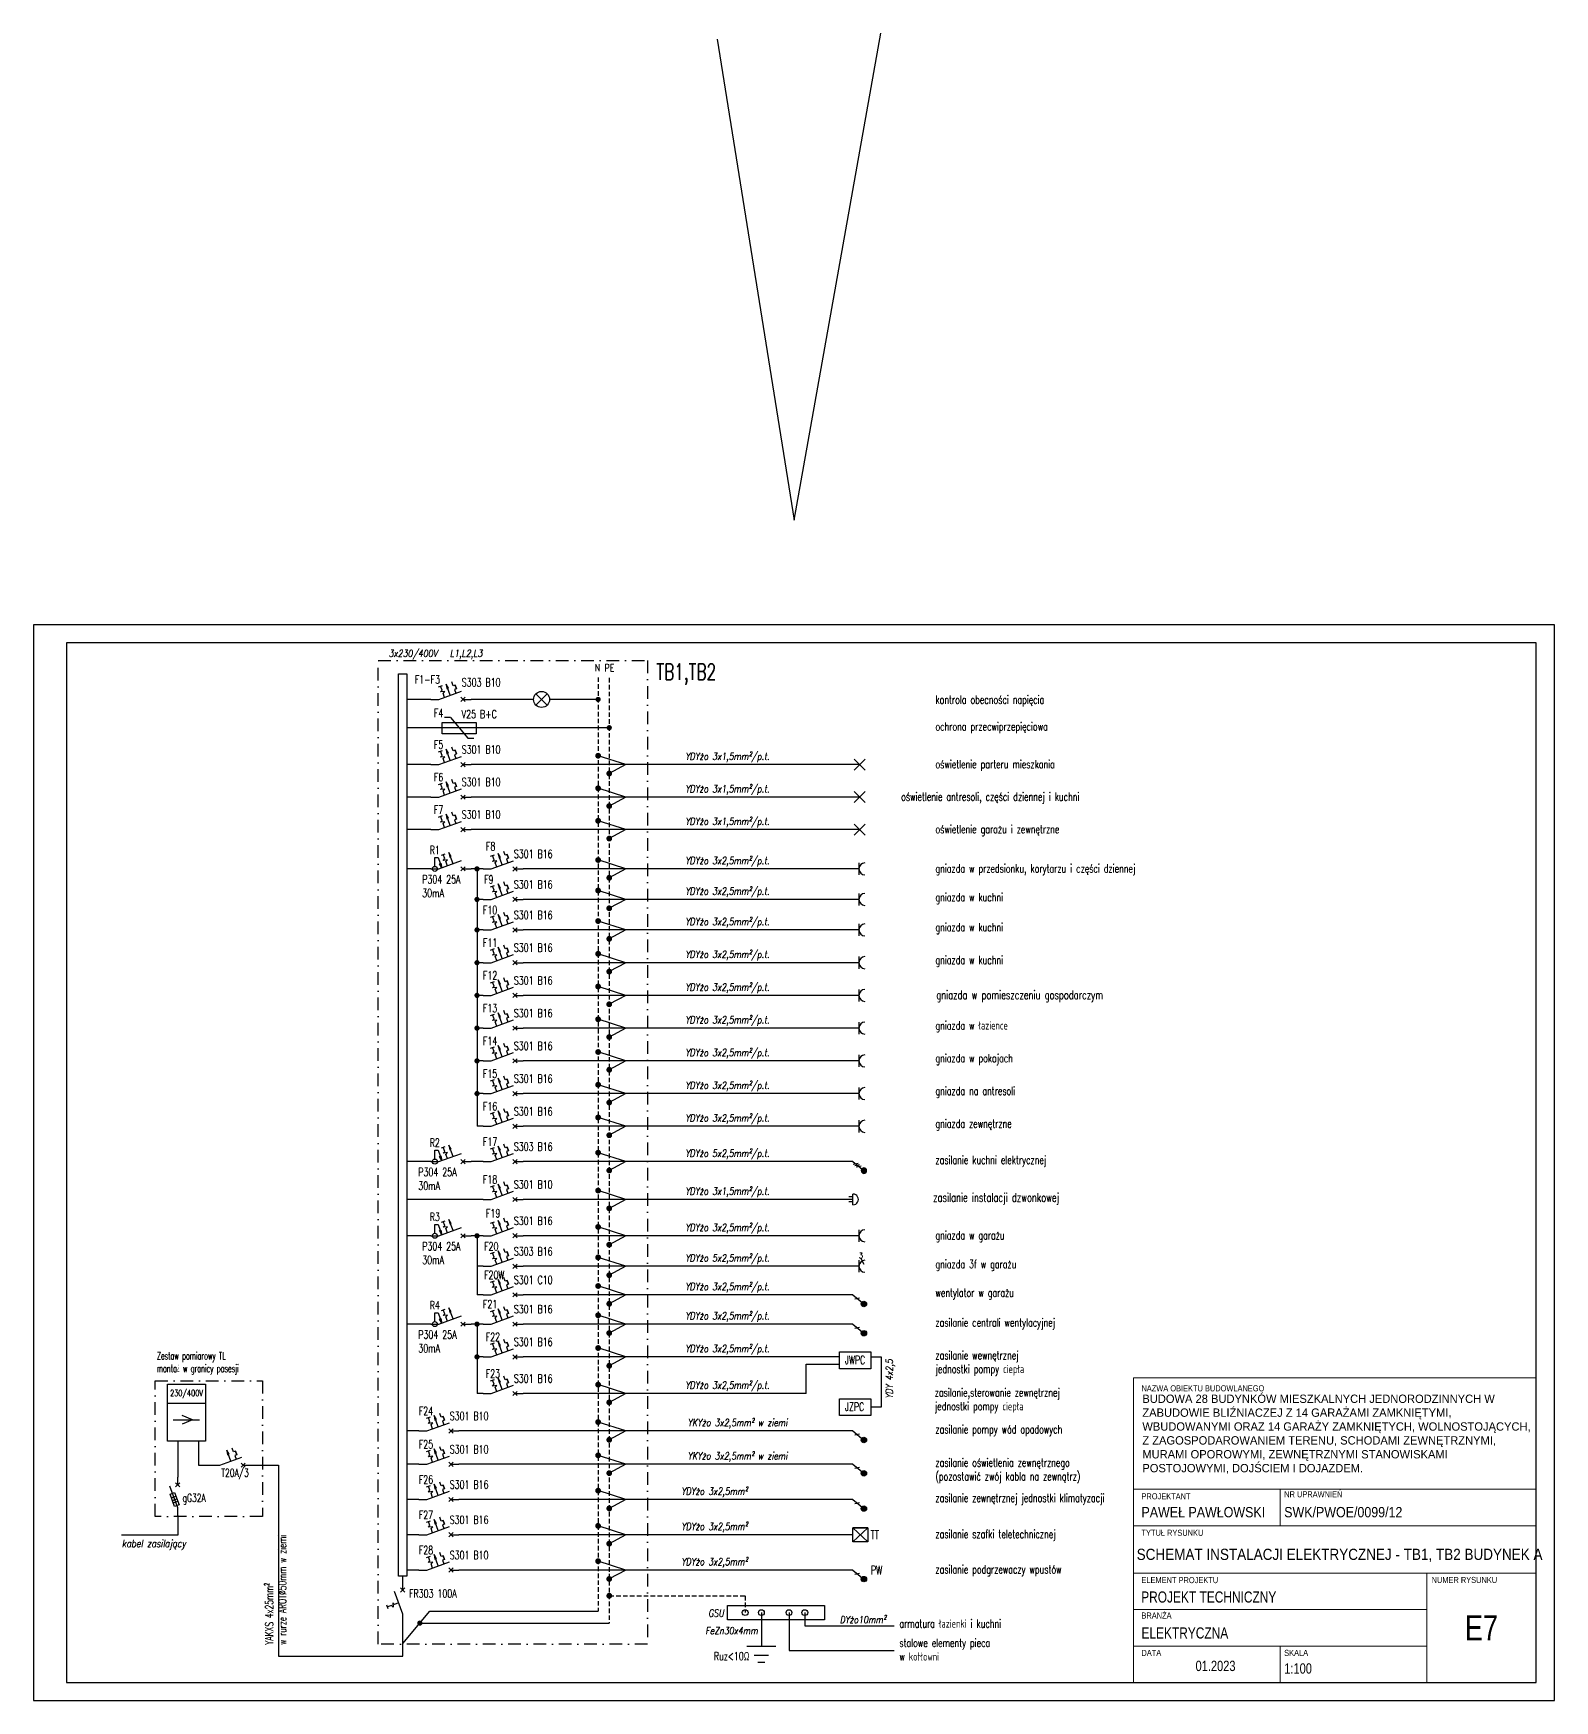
# Model space of a CAD drawing. Header units: millimetres. Extents: x 1780 to 154263, y -7240 to 17216.
# Drawn here: x 83626 to 87831, y 2310 to 6918 of the extents above; entities that cross this region are included whole.
import ezdxf
from ezdxf.enums import TextEntityAlignment as Align

# ---------------------------------------------------------------- set-up
doc = ezdxf.new("R2010")
doc.units = ezdxf.units.MM
doc.linetypes.add('DASHDOT', pattern=[1, 0.5, -0.25, 0, -0.25])
doc.linetypes.add('HIDDEN', pattern=[9.525, 6.35, -3.175])
for name, color, linetype in [('2d_SX_rewizja 18 września', 210, 'Continuous'), ('60 instalacje elektryka', 10, 'Continuous'), ('BA-widok', 1, 'Continuous'), ('E_KABLE_OPISY', 1, 'Continuous'), ('E_OPISY_ATRYBUTOW', 2, 'Continuous'), ('E_OSPRZĘT_OPISY', 255, 'Continuous'), ('E_OSPRZĘT_ZACISKI', 21, 'Continuous'), ('E_parametry', 254, 'Continuous'), ('E_polączenia', 62, 'Continuous'), ('E_symbol', 41, 'Continuous'), ('EL_OSPRZET', 2, 'Continuous')]:
    doc.layers.add(name, color=color, linetype=linetype)
doc.layers.add('A POMOC000', color=2, linetype='Continuous', lineweight=0, plot=False)
doc.layers.add('E_SZYNY', color=42, linetype='Continuous', lineweight=20)
doc.styles.add('Blockname', font='romans.shx', dxfattribs={"width": 0.7})
doc.styles.add('Marek', font='simplex.shx', dxfattribs={"width": 0.8, "oblique": 10})
doc.styles.add('OPIS', font='simplex.shx', dxfattribs={"width": 0.7, "height": 4})
doc.styles.get("Standard").update_dxf_attribs({"font": 'ARIAL.TTF'})
doc.styles.add('superhelix', font='bahnschrift.ttf')
doc.styles.add('TXT 0.8', font='romans.shx', dxfattribs={"width": 0.8})

# ---------------------------------------------------------------- blocks, each defined once
blk = doc.blocks.new('A_wył_S301')
for p, q in [((0, -2), (0, 0)), ((-3.59, -3.99), (-2.65, -3.64)), ((-2.65, -3.64), (-3.59, -3.99)), ((-3.59, -3.99), (-3.42, -4.46)), ((-2.65, -3.64), (-2.48, -4.11)), ((-2.48, -4.11), (-1.54, -3.77)), ((0, -8), (-2.05, -2.36)), ((-0.53, -2.53), (0.53, -1.47)), ((0.53, -2.53), (-0.53, -1.47)), ((-3.42, -4.46), (-4.36, -4.8)), ((-3.16, -8.09), (-3.5, -7.15)), ((0, -10), (0, -8))]:
    blk.add_line(p, q)
at = {"linetype": 'Continuous'}
for p, q in [((-1.03, -5.18), (-3.85, -6.21)), ((-2.83, -5.62), (-3.85, -6.21)), ((-3.85, -6.21), (-2.69, -6)), ((-2.3, -7.24), (-3.33, -7.62)), ((-2.69, -6), (-2.83, -5.62)), ((-1.87, -7.65), (-2.3, -7.24)), ((-1.98, -6.56), (-1.87, -7.65)), ((-1.55, -6.97), (-1.98, -6.56)), ((-0.51, -6.59), (-1.55, -6.97))]:
    blk.add_line(p, q, dxfattribs=at)
at = {"layer": 'E_OPISY_ATRYBUTOW', "linetype": 'Continuous', "style": 'Blockname', "width": 0.9, "flags": 12}
for tag, p in [('2', (1, -0.75)), ('1', (1, -9.25))]:
    blk.add_attdef(tag, text='', height=1.2, dxfattribs=at).set_placement(p, align=Align.MIDDLE_LEFT)
blk = doc.blocks.new('LK schemat')
for p, q in [((2886.1, -2295.4), (2868.8, -2295.4)), ((2889.4, -2303.5), (2905.7, -2287.3)), ((2889.4, -2287.3), (2905.7, -2303.5)), ((2926.3, -2295.4), (2909.1, -2295.4))]:
    blk.add_line(p, q)
blk.add_circle((2897.6, -2295.4), 11.5)
blk = doc.blocks.new('RCD schem')
for p, q in [((4657.87, 1055.23), (4659.01, 1056.37)), ((4659.01, 1055.23), (4657.87, 1056.37)), ((4658.44, 1055.8), (4658.44, 1057.96)), ((4658.44, 1049.32), (4656.22, 1055.41)), ((4654.75, 1049.99), (4654.38, 1051)), ((4655.38, 1048.24), (4655.38, 1049.07)), ((4657.76, 1048.24), (4655.38, 1048.24)), ((4658.44, 1047.16), (4658.44, 1049.32))]:
    blk.add_line(p, q)
at = {"linetype": 'Continuous'}
for p, q in [((4657.05, 1053.12), (4654.01, 1052.02)), ((4655.11, 1052.65), (4654.01, 1052.02)), ((4654.01, 1052.02), (4655.26, 1052.24)), ((4655.26, 1052.24), (4655.11, 1052.65)), ((4655.68, 1050.9), (4654.56, 1050.49)), ((4655.38, 1049.07), (4658.16, 1050.08)), ((4656.15, 1050.46), (4655.68, 1050.9)), ((4656.02, 1051.64), (4656.15, 1050.46)), ((4656.49, 1051.2), (4656.02, 1051.64)), ((4657.61, 1051.6), (4656.49, 1051.2)), ((4656.92, 1049.86), (4658.16, 1050.08)), ((4657.06, 1049.45), (4656.92, 1049.86)), ((4658.16, 1050.08), (4657.06, 1049.45))]:
    blk.add_line(p, q, dxfattribs=at)
blk.add_circle((4658.44, 1048.24), 0.675)
blk = doc.blocks.new('wypust osw')
for p, q in [((-5749.8, 2116.8), (-5774.4, 2092.2)), ((-5749.8, 2092.2), (-5774.4, 2116.8))]:
    blk.add_line(p, q)
blk = doc.blocks.new('El_ochronnik_przepięciowy')
for p, q in [((0, 70), (0, 0)), ((-12.7, 24.2), (12.7, 45.3)), ((12.7, 45.3), (12.7, 52.8)), ((-12.7, 24.2), (-12.7, 16.8))]:
    blk.add_line(p, q)
blk.add_lwpolyline([(-6.6, 55.8), (7.4, 55.8), (7.4, 13.8), (-6.6, 13.8)], close=True)
blk = doc.blocks.new('POŁĄCZENIE')
at = {"const_width": 0.65}
blk.add_lwpolyline([(-0.325, 0, 1), (0.325, 0, 1)], format="xyb", close=True, dxfattribs=at)
blk = doc.blocks.new('A$C44783F6A')
for q in [(-2, 3.75), (2, 6.25)]:
    blk.add_line((0, 0), q)
at = {"const_width": 0.65}
blk.add_lwpolyline([(1.67, 6.25, 1), (2.32, 6.25, 1)], format="xyb", close=True, dxfattribs=at)
at = {"extrusion": (0, 0, -1), "zscale": -1}
blk.add_blockref('POŁĄCZENIE', (2, 3.75), dxfattribs=at)
blk = doc.blocks.new('W_gniazdo_pojedyncze')
for p, q in [((0, -1.5), (0, 0)), ((1.5, -1.5), (-1.5, -1.5))]:
    blk.add_line(p, q)
blk.add_arc((0, -3), 1.5, 0, 180)
at = {"layer": 'E_OSPRZĘT_ZACISKI', "ltscale": 10, "style": 'Blockname', "width": 0.8, "flags": 12}
for tag, p in [('OPIS1', (0, -5.5)), ('OPIS2', (0, -7.5)), ('OPIS3', (0, -9.5))]:
    blk.add_attdef(tag, text='', height=1.5, dxfattribs=at).set_placement(p, align=Align.MIDDLE_CENTER)
blk = doc.blocks.new('dzwonek')
at = {"layer": '60 instalacje elektryka', "lineweight": 30}
for p, q in [((45521.5, 32173.7), (45521.5, 32180.6)), ((45529.6, 32173.7), (45529.6, 32180.6)), ((45516.7, 32173.7), (45534.4, 32173.7))]:
    blk.add_line(p, q, dxfattribs=at)
blk.add_arc((45525.6, 32173.7), 8.85, 180, 0, dxfattribs=at)
blk = doc.blocks.new('wypust 3f')
at = {"layer": '60 instalacje elektryka', "linetype": 'ByBlock'}
h = blk.add_hatch(color=256, dxfattribs=at)
h.dxf.hatch_style = 1
edge = h.paths.add_edge_path()
edge.add_arc((7494504.5, 5568590.2), 2.78, 0, 360)
at = {"layer": '60 instalacje elektryka', "linetype": 'ByBlock', "lineweight": 30}
for p, q in [((7494492.1, 5568582.6), (7494504.5, 5568590.2)), ((7494492.7, 5568585.3), (7494497.5, 5568583.6)), ((7494494.4, 5568586.4), (7494499.3, 5568584.7)), ((7494496.2, 5568587.5), (7494501, 5568585.7))]:
    blk.add_line(p, q, dxfattribs=at)
blk.add_circle((7494504.5, 5568590.2), 2.78, dxfattribs=at)

msp = doc.modelspace()

# ---------------------------------------------------------------- hatches: boundary and pattern name
at = {"layer": '60 instalacje elektryka', "linetype": 'ByBlock'}
h = msp.add_hatch(color=256, dxfattribs=at)
h.dxf.hatch_style = 1
edge = h.paths.add_edge_path()
edge.add_arc((85921.9, 3406), 7.5, 0, 360)
h = msp.add_hatch(color=256, dxfattribs=at)
h.dxf.hatch_style = 1
edge = h.paths.add_edge_path()
edge.add_arc((85921.9, 3325.1), 7.5, 0, 360)
h = msp.add_hatch(color=256, dxfattribs=at)
h.dxf.hatch_style = 1
edge = h.paths.add_edge_path()
edge.add_arc((85921.9, 3030), 7.5, 0, 360)
h = msp.add_hatch(color=256, dxfattribs=at)
h.dxf.hatch_style = 1
edge = h.paths.add_edge_path()
edge.add_arc((85921.9, 2937.9), 7.5, 0, 360)
h = msp.add_hatch(color=256, dxfattribs=at)
h.dxf.hatch_style = 1
edge = h.paths.add_edge_path()
edge.add_arc((85921.9, 2840.4), 7.5, 0, 360)
h = msp.add_hatch(color=256, dxfattribs=at)
h.dxf.hatch_style = 1
edge = h.paths.add_edge_path()
edge.add_arc((85921.9, 2645.5), 7.5, 0, 360)

# ---------------------------------------------------------------- linework, layer by layer
at = {"linetype": 'Continuous'}
for p, q in [((84161.2, 3001.7), (84163.4, 2989.4)), ((84172.2, 2971.6), (84161.2, 3001.7)), ((84167.4, 2990.9), (84161.2, 3001.7)), ((84163.4, 2989.4), (84167.4, 2990.9))]:
    msp.add_line(p, q, dxfattribs=at)
for p, q in [((84179.9, 2997.2), (84176.3, 3007.2)), ((84184.9, 2999), (84179.9, 2997.2)), ((84184.9, 2999), (84188.6, 2989)), ((84188.6, 2989), (84184.9, 2999)), ((84120.7, 2960.7), (84142.1, 2960.7)), ((84142.1, 2960.7), (84202.3, 2982.6)), ((84188.6, 2989), (84183.6, 2987.1)), ((84183.6, 2987.1), (84187.2, 2977.1)), ((84200.5, 2966.3), (84211.8, 2955)), ((84200.5, 2955), (84211.8, 2966.3)), ((84206.1, 2960.7), (84227.5, 2960.7)), ((84019.6, 2900.7), (84030.9, 2912)), ((84030.9, 2900.7), (84019.6, 2912)), ((84025.3, 2906.3), (84025.3, 2927.7)), ((84025.3, 2842.3), (84003.4, 2902.5)), ((84025.3, 2820.9), (84025.3, 2842.3))]:
    msp.add_line(p, q)
at = {"layer": '2d_SX_rewizja 18 września'}
msp.add_lwpolyline([(85516.2, 6901.4), (85728.7, 5572.5), (85968.7, 6917.6)], dxfattribs=at)
at = {"layer": '60 instalacje elektryka'}
for p, q in [((85922.2, 3515.4), (85914.3, 3530.8)), ((83997.3, 3132.2), (84102.5, 3132.2)), ((84066.3, 3085.8), (84037.4, 3097.5)), ((84012.6, 3085.8), (84086, 3085.8)), ((84066.3, 3085.8), (84037.4, 3074.1)), ((84025.3, 3027.1), (84025.3, 2927.7)), ((84083.2, 3027.1), (84083.2, 2960.7)), ((84083.2, 2960.7), (84120.7, 2960.7)), ((84008.1, 2870.3), (84020.5, 2874.8)), ((84010.6, 2863.2), (84023.1, 2867.7)), ((84013.2, 2856.1), (84025.6, 2860.6)), ((84025.3, 2820.9), (84025.3, 2767.1)), ((84025.3, 2767.1), (83870.2, 2767.1)), ((84647.4, 2637.4), (84647.4, 2653.3)), ((84647.4, 2467.4), (84722, 2556.9)), ((84722, 2556.9), (85187.3, 2556.9)), ((85638.5, 2552.9), (85638.5, 2459.9)), ((84694.6, 2524), (85218.1, 2524)), ((85598.4, 2459.9), (85678.6, 2459.9)), ((85618.4, 2435.6), (85658.5, 2435.6)), ((85628.4, 2416.2), (85648.5, 2416.2))]:
    msp.add_line(p, q, dxfattribs=at)
at = {"layer": '60 instalacje elektryka', "linetype": 'ByBlock', "lineweight": 30}
for p, q in [((85891.7, 3431.1), (85921.9, 3406)), ((85896.5, 3420.1), (85910.1, 3422.9)), ((85891.7, 3350.2), (85921.9, 3325.1)), ((85896.5, 3339.1), (85910.1, 3342)), ((85891.7, 3055.1), (85921.9, 3030)), ((85896.5, 3044), (85910.1, 3046.9)), ((85891.7, 2963), (85921.9, 2937.9)), ((85896.5, 2951.9), (85910.1, 2954.8)), ((85891.7, 2865.5), (85921.9, 2840.4)), ((85896.5, 2854.5), (85910.1, 2857.3)), ((85891.7, 2670.6), (85921.9, 2645.5)), ((85896.5, 2659.5), (85910.1, 2662.4))]:
    msp.add_line(p, q, dxfattribs=at)
at = {"layer": '60 instalacje elektryka'}
for points in [[(87831, 5282.9), (83626.4, 5282.9), (83626.4, 2309.7), (87831, 2309.7)], [(83717.8, 2359.7), (87779.8, 2359.7), (87779.8, 5232.9), (83717.8, 5232.9)], [(83997.3, 3184), (84102.5, 3184), (84102.5, 3027.1), (83997.3, 3027.1)], [(84004.4, 2880.3), (84016.8, 2884.9), (84029.3, 2850.5), (84016.9, 2846)], [(85813.1, 2572.5), (85813.1, 2533.2), (85545.3, 2533.2), (85545.3, 2572.5)]]:
    msp.add_lwpolyline(points, close=True, dxfattribs=at)
at = {"layer": '60 instalacje elektryka', "linetype": 'DASHDOT', "lineweight": 25, "ltscale": 70}
for points in [[(84579.7, 5183.9), (85324.1, 5183.9), (85324.1, 2465.5), (84579.7, 2465.5)], [(83963.3, 3193.5), (84260, 3193.5), (84260, 2819), (83963.3, 2819)]]:
    msp.add_lwpolyline(points, close=True, dxfattribs=at)
at = {"layer": '60 instalacje elektryka', "color": 103}
msp.add_lwpolyline([(84658.8, 2653.3), (84636, 2653.3), (84636, 5147.5), (84658.8, 5147.5)], close=True, dxfattribs=at)
at = {"layer": '60 instalacje elektryka', "lineweight": 20, "ltscale": 20}
msp.add_lwpolyline([(87779.8, 2359.7), (86667.1, 2359.7), (86667.1, 3201.6), (87779.8, 3201.6)], close=True, dxfattribs=at)
for points in [[(86667.1, 2893.7), (87779.8, 2893.7)], [(87072.2, 2792.9), (87072.2, 2893.7)], [(86667.1, 2792.9), (87779.8, 2792.9)], [(86667.1, 2662.1), (87779.8, 2662.1)], [(87477.4, 2359.7), (87477.4, 2662.1)], [(86667.1, 2561.3), (87477.4, 2561.3)], [(86667.1, 2460.5), (87477.4, 2460.5)], [(87072.2, 2359.7), (87072.2, 2460.5)], [(86667.1, 2359.7), (87779.8, 2359.7)]]:
    msp.add_lwpolyline(points, dxfattribs=at)
at = {"layer": '60 instalacje elektryka', "lineweight": 30}
msp.add_lwpolyline([(85891.7, 2787.3), (85932.8, 2787.3), (85932.8, 2748.8), (85891.7, 2748.8)], close=True, dxfattribs=at)
msp.add_lwpolyline([(85891.7, 2748.8), (85932.8, 2787.3), (85891.7, 2787.3), (85932.8, 2748.8)], dxfattribs=at)
at = {"layer": '60 instalacje elektryka'}
for points in [[(85714.9, 2552.9), (85714.9, 2448.2), (86005.6, 2448.2)], [(85758.5, 2552.9), (85758.5, 2516.8), (86005.6, 2516.8)]]:
    msp.add_lwpolyline(points, dxfattribs=at)
at = {"layer": '60 instalacje elektryka', "linetype": 'ByBlock', "lineweight": 30}
for centre in [(85921.9, 3406), (85921.9, 3325.1), (85921.9, 3030), (85921.9, 2937.9), (85921.9, 2840.4), (85921.9, 2645.5)]:
    msp.add_circle(centre, 7.5, dxfattribs=at)
at = {"layer": '60 instalacje elektryka'}
for centre in [(85593.8, 2552.9), (85638.5, 2552.9), (85714.9, 2552.9), (85758.5, 2552.9)]:
    msp.add_circle(centre, 7.96, dxfattribs=at)
at = {"layer": '60 instalacje elektryka', "lineweight": 20, "ltscale": 20}
msp.add_point((87477.4, 2561.3), dxfattribs=at)
at = {"layer": 'A POMOC000', "color": 8, "ltscale": 20}
msp.add_line((84852.6, 4439.7), (84852.6, 4355.3), dxfattribs=at)
at = {"layer": 'BA-widok'}
for points in [[(85854.3, 3273.5), (85940.8, 3273.5), (85940.8, 3227.1), (85854.3, 3227.1)], [(85854.3, 3144.2), (85940.8, 3144.2), (85940.8, 3097.8), (85854.3, 3097.8)]]:
    msp.add_lwpolyline(points, close=True, dxfattribs=at)
for points in [[(85940.8, 3259.7), (85969.7, 3259.7), (85969.7, 3121), (85940.8, 3121)], [(84227.5, 2960.7), (84303.5, 2960.7), (84303.5, 2432.2), (84647.4, 2432.2), (84647.4, 2526.7)]]:
    msp.add_lwpolyline(points, dxfattribs=at)
at = {"layer": 'E_polączenia'}
for p, q in [((84725.3, 5076.7), (84658.8, 5076.7)), ((84992.3, 5076.7), (84836, 5076.7)), ((85187.3, 5076.7), (85086.4, 5076.7)), ((84725.3, 4998.5), (84658.8, 4998.5)), ((85218.1, 4998.5), (84882.2, 4998.5)), ((84725.3, 4896.6), (84658.8, 4896.6)), ((85909.8, 4896.6), (84836, 4896.6)), ((84725.3, 4806.7), (84658.8, 4806.7)), ((85909.8, 4806.7), (84836, 4806.7)), ((84725.3, 4716.8), (84658.8, 4716.8)), ((85909.8, 4716.8), (84836, 4716.8)), ((84725.3, 4608.4), (84658.8, 4608.4)), ((84869.2, 4608.4), (84836, 4608.4)), ((84852.6, 4608.4), (84852.6, 3896.9)), ((85891.7, 4608.4), (84979.9, 4608.4)), ((84869.2, 4524.1), (84852.6, 4524.1)), ((85891.7, 4524.1), (84979.9, 4524.1)), ((84869.2, 4439.7), (84852.6, 4439.7)), ((85891.7, 4439.7), (84979.9, 4439.7)), ((84869.2, 4349.2), (84852.6, 4349.2)), ((85891.7, 4349.2), (84979.9, 4349.2)), ((84869.2, 4258.8), (84852.6, 4258.8)), ((84869.2, 4258.8), (84852.6, 4258.8)), ((85891.7, 4258.8), (84979.9, 4258.8)), ((84869.2, 4168.3), (84852.6, 4168.3)), ((84869.2, 4168.3), (84852.6, 4168.3)), ((85891.7, 4168.3), (84979.9, 4168.3)), ((84869.2, 4077.8), (84852.6, 4077.8)), ((85891.7, 4077.8), (84979.9, 4077.8)), ((84869.2, 3987.3), (84852.6, 3987.3)), ((85891.7, 3987.3), (84979.9, 3987.3)), ((84869.2, 3896.9), (84852.6, 3896.9)), ((85891.7, 3896.9), (84979.9, 3896.9)), ((84725.3, 3799.5), (84658.8, 3799.5)), ((84869.2, 3799.5), (84836, 3799.5)), ((85891.7, 3799.5), (84979.9, 3799.5)), ((84869.2, 3694.8), (84658.8, 3694.8)), ((85891.7, 3694.8), (84979.9, 3694.8)), ((84725.3, 3594.4), (84658.8, 3594.4)), ((84869.2, 3594.4), (84836, 3594.4)), ((84852.6, 3594.4), (84852.6, 3510.1)), ((85891.7, 3594.4), (84979.9, 3594.4)), ((84869.2, 3510.1), (84852.6, 3510.1)), ((84852.6, 3510.1), (84852.6, 3431.1)), ((85891.7, 3510.1), (84979.9, 3510.1)), ((84869.2, 3431.1), (84852.6, 3431.1)), ((85891.7, 3431.1), (84979.9, 3431.1)), ((84725.3, 3350.2), (84658.8, 3350.2)), ((84869.2, 3350.2), (84836, 3350.2)), ((84852.6, 3350.2), (84852.6, 3158.5)), ((85891.7, 3350.2), (84979.9, 3350.2)), ((84869.2, 3259.7), (84852.6, 3259.7)), ((85854.3, 3259.7), (84979.9, 3259.7)), ((84869.2, 3158.5), (84852.6, 3158.5)), ((85762, 3158.5), (84979.9, 3158.5)), ((84692, 3055.1), (84658.8, 3055.1)), ((85891.7, 3055.1), (84802.8, 3055.1)), ((84692, 2963), (84658.8, 2963)), ((85891.7, 2963), (84802.8, 2963)), ((84692, 2865.5), (84658.8, 2865.5)), ((85891.7, 2865.5), (84802.8, 2865.5)), ((84692, 2768.1), (84658.8, 2768.1)), ((85891.7, 2768.1), (84802.8, 2768.1)), ((84692, 2670.6), (84658.8, 2670.6)), ((85891.7, 2670.6), (84802.8, 2670.6))]:
    msp.add_line(p, q, dxfattribs=at)
at = {"layer": 'E_polączenia', "const_width": 7.2}
for points in [[(85187.3, 5073.1, 1), (85187.3, 5080.3, 1)], [(85218.1, 4994.9, 1), (85218.1, 5002.1, 1)], [(84852.6, 4604.8, 1), (84852.6, 4612, 1)], [(84852.6, 4604.8, 1), (84852.6, 4612, 1)], [(84852.6, 4520.5, 1), (84852.6, 4527.7, 1)], [(84852.6, 4520.5, 1), (84852.6, 4527.7, 1)], [(84852.6, 4436.1, 1), (84852.6, 4443.3, 1)], [(84852.6, 4436.1, 1), (84852.6, 4443.3, 1)], [(84852.6, 4345.6, 1), (84852.6, 4352.8, 1)], [(84852.6, 4345.6, 1), (84852.6, 4352.8, 1)], [(84852.6, 4255.2, 1), (84852.6, 4262.4, 1)], [(84852.6, 4255.2, 1), (84852.6, 4262.4, 1)], [(84852.6, 4164.7, 1), (84852.6, 4171.9, 1)], [(84852.6, 4164.7, 1), (84852.6, 4171.9, 1)], [(84852.6, 4074.2, 1), (84852.6, 4081.4, 1)], [(84852.6, 4074.2, 1), (84852.6, 4081.4, 1)], [(84852.6, 3983.7, 1), (84852.6, 3990.9, 1)], [(84852.6, 3983.7, 1), (84852.6, 3990.9, 1)], [(84852.6, 3590.8, 1), (84852.6, 3598, 1)], [(84852.6, 3590.8, 1), (84852.6, 3598, 1)], [(84852.6, 3346.6, 1), (84852.6, 3353.8, 1)], [(84852.6, 3346.6, 1), (84852.6, 3353.8, 1)], [(84852.6, 3256.1, 1), (84852.6, 3263.3, 1)], [(84852.6, 3256.1, 1), (84852.6, 3263.3, 1)], [(84694.6, 2520.4, 1), (84694.6, 2527.6, 1)]]:
    msp.add_lwpolyline(points, format="xyb", close=True, dxfattribs=at)
at = {"layer": 'E_polączenia'}
msp.add_lwpolyline([(85762, 3158.5), (85762, 3239.3), (85854.3, 3239.3)], dxfattribs=at)
at = {"layer": 'E_symbol'}
for p, q in [((84647.4, 2615.2), (84647.4, 2637.4)), ((84647.4, 2548.8), (84624.7, 2611.2)), ((84641.5, 2609.4), (84653.3, 2621.1)), ((84653.3, 2609.4), (84641.5, 2621.1)), ((84606.7, 2563.4), (84602.9, 2573.9)), ((84616.3, 2572.8), (84604.8, 2568.7)), ((84621.1, 2568.3), (84616.3, 2572.8)), ((84619.8, 2580.4), (84621.1, 2568.3)), ((84624.6, 2575.8), (84619.8, 2580.4)), ((84636, 2580), (84624.6, 2575.8)), ((84647.4, 2526.7), (84647.4, 2548.8))]:
    msp.add_line(p, q, dxfattribs=at)
at = {"layer": 'E_SZYNY', "linetype": 'HIDDEN', "lineweight": 25, "ltscale": 2}
for p, q in [((85187.3, 5137.7), (85187.3, 2556.9)), ((85218.1, 5136.2), (85218.1, 2524)), ((85218.1, 2599.6), (85593.8, 2599.6)), ((85593.8, 2599.6), (85593.8, 2552.9))]:
    msp.add_line(p, q, dxfattribs=at)

# ---------------------------------------------------------------- block references
at = {"layer": '60 instalacje elektryka', "xscale": 1.925634825944925, "yscale": 1.925634825944925, "zscale": 1.925634825944925}
msp.add_blockref('LK schemat', (79451.4, 9496.7), dxfattribs=at)
at = {"layer": '60 instalacje elektryka', "linetype": 'ByBlock', "xscale": -2.697301749999999, "yscale": 2.697301749999999, "zscale": 2.697301749999999, "rotation": 171.9629529023977}
msp.add_blockref('wypust 3f', (-17830444.1, 17702731.5), dxfattribs=at)
at = {"layer": '60 instalacje elektryka', "xscale": 1.686980176756876, "yscale": 1.686980176756876, "zscale": 1.686980176756876, "rotation": 89.99999999999993}
msp.add_blockref('dzwonek', (140168.1, -73105.9), dxfattribs=at)
at = {"layer": 'E_polączenia'}
for name, p, xscale, yscale, zscale, rotation in [('A$C44783F6A', (85264.2, 4896.6), 12.30249577599694, 12.30249577599694, 12.30249577599694, 89.99999999999993), ('A$C44783F6A', (85264.2, 4806.7), 12.30249577599694, 12.30249577599694, 12.30249577599694, 89.99999999999993), ('A$C44783F6A', (85264.2, 4716.8), 12.30249577599694, 12.30249577599694, 12.30249577599694, 89.99999999999993), ('RCD schem', (73989.7, 52367.1), 10.25207981333078, 10.25207981333078, 10.25207981333078, 269.9999999999999), ('A$C44783F6A', (85264.2, 4608.4), 12.30249577599694, 12.30249577599694, 12.30249577599694, 89.99999999999993), ('A$C44783F6A', (85264.2, 4524.1), 12.30249577599694, 12.30249577599694, 12.30249577599694, 89.99999999999993), ('A$C44783F6A', (85264.2, 4439.7), 12.30249577599694, 12.30249577599694, 12.30249577599694, 89.99999999999993), ('A$C44783F6A', (85264.2, 4349.2), 12.30249577599694, 12.30249577599694, 12.30249577599694, 89.99999999999993), ('A$C44783F6A', (85264.2, 4258.8), 12.30249577599694, 12.30249577599694, 12.30249577599694, 89.99999999999993), ('A$C44783F6A', (85264.2, 4168.3), 12.30249577599694, 12.30249577599694, 12.30249577599694, 89.99999999999993), ('A$C44783F6A', (85264.2, 4077.8), 12.30249577599694, 12.30249577599694, 12.30249577599694, 89.99999999999993), ('A$C44783F6A', (85264.2, 3987.3), 12.30249577599694, 12.30249577599694, 12.30249577599694, 89.99999999999993), ('A$C44783F6A', (85264.2, 3896.9), 12.30249577599694, 12.30249577599694, 12.30249577599694, 89.99999999999993), ('RCD schem', (73989.7, 51558.2), 10.25207981333078, 10.25207981333078, 10.25207981333078, 269.9999999999999), ('A$C44783F6A', (85264.2, 3799.5), 12.30249577599694, 12.30249577599694, 12.30249577599694, 89.99999999999993), ('A$C44783F6A', (85264.2, 3694.8), 12.30249577599694, 12.30249577599694, 12.30249577599694, 89.99999999999993), ('RCD schem', (73989.7, 51353.1), 10.25207981333078, 10.25207981333078, 10.25207981333078, 269.9999999999999), ('A$C44783F6A', (85264.2, 3594.4), 12.30249577599694, 12.30249577599694, 12.30249577599694, 89.99999999999993), ('A$C44783F6A', (85264.2, 3510.1), 12.30249577599694, 12.30249577599694, 12.30249577599694, 89.99999999999993), ('A$C44783F6A', (85264.2, 3431.1), 12.30249577599694, 12.30249577599694, 12.30249577599694, 89.99999999999993), ('RCD schem', (73989.7, 51108.9), 10.25207981333078, 10.25207981333078, 10.25207981333078, 269.9999999999999), ('A$C44783F6A', (85264.2, 3350.2), 12.30249577599694, 12.30249577599694, 12.30249577599694, 89.99999999999993), ('A$C44783F6A', (85264.2, 3259.7), 12.30249577599694, 12.30249577599694, 12.30249577599694, 89.99999999999993), ('A$C44783F6A', (85264.2, 3158.5), 12.30249577599694, 12.30249577599694, 12.30249577599694, 89.99999999999993), ('A$C44783F6A', (85264.2, 3055.1), 12.30249577599694, 12.30249577599694, 12.30249577599694, 89.99999999999993), ('A$C44783F6A', (85264.2, 2963), 12.30249577599694, 12.30249577599694, 12.30249577599694, 89.99999999999993), ('A$C44783F6A', (85264.2, 2865.5), 12.30249577599694, 12.30249577599694, 12.30249577599694, 89.99999999999993), ('A$C44783F6A', (85264.2, 2768.1), 12.30249577599694, 12.30249577599694, 12.30249577599694, 89.99999999999993), ('A$C44783F6A', (85264.2, 2670.6), 12.30249577599694, 12.30249577599694, 12.30249577599694, 89.99999999999993)]:
    msp.add_blockref(name, p, dxfattribs=dict(at, xscale=xscale, yscale=yscale, zscale=zscale, rotation=rotation))
at = {"layer": 'E_symbol'}
for name, p, xscale, yscale, zscale, rotation in [('A_wył_S301', (84836, 5076.7), 11.07224619839724, 11.07224619839724, 11.07224619839724, 269.9999999999999), ('A_wył_S301', (84836, 4896.6), 11.07224619839724, 11.07224619839724, 11.07224619839724, 269.9999999999999), ('wypust osw', (83320.8, -2192.3), 1.230249577599694, 1.230249577599694, 1.230249577599694, 269.9999999999999), ('A_wył_S301', (84836, 4806.7), 11.07224619839724, 11.07224619839724, 11.07224619839724, 269.9999999999999), ('wypust osw', (83320.8, -2282.1), 1.230249577599694, 1.230249577599694, 1.230249577599694, 269.9999999999999), ('A_wył_S301', (84836, 4716.8), 11.07224619839724, 11.07224619839724, 11.07224619839724, 269.9999999999999), ('wypust osw', (83320.8, -2372), 1.230249577599694, 1.230249577599694, 1.230249577599694, 269.9999999999999), ('A_wył_S301', (84979.9, 4608.4), 11.07224619839724, 11.07224619839724, 11.07224619839724, 269.9999999999999), ('W_gniazdo_pojedyncze', (85891.7, 4608.4), 11.07224619839724, 11.07224619839724, 11.07224619839724, 89.99999999999993), ('A_wył_S301', (84979.9, 4524.1), 11.07224619839724, 11.07224619839724, 11.07224619839724, 269.9999999999999), ('W_gniazdo_pojedyncze', (85891.7, 4524.1), 11.07224619839724, 11.07224619839724, 11.07224619839724, 89.99999999999993), ('A_wył_S301', (84979.9, 4439.7), 11.07224619839724, 11.07224619839724, 11.07224619839724, 269.9999999999999), ('W_gniazdo_pojedyncze', (85891.7, 4439.7), 11.07224619839724, 11.07224619839724, 11.07224619839724, 89.99999999999993), ('A_wył_S301', (84979.9, 4349.2), 11.07224619839724, 11.07224619839724, 11.07224619839724, 269.9999999999999), ('W_gniazdo_pojedyncze', (85891.7, 4349.2), 11.07224619839724, 11.07224619839724, 11.07224619839724, 89.99999999999993), ('A_wył_S301', (84979.9, 4258.8), 11.07224619839724, 11.07224619839724, 11.07224619839724, 269.9999999999999), ('W_gniazdo_pojedyncze', (85891.7, 4258.8), 11.07224619839724, 11.07224619839724, 11.07224619839724, 89.99999999999993), ('A_wył_S301', (84979.9, 4168.3), 11.07224619839724, 11.07224619839724, 11.07224619839724, 269.9999999999999), ('W_gniazdo_pojedyncze', (85891.7, 4168.3), 11.07224619839724, 11.07224619839724, 11.07224619839724, 89.99999999999993), ('A_wył_S301', (84979.9, 4077.8), 11.07224619839724, 11.07224619839724, 11.07224619839724, 269.9999999999999), ('W_gniazdo_pojedyncze', (85891.7, 4077.8), 11.07224619839724, 11.07224619839724, 11.07224619839724, 89.99999999999993), ('A_wył_S301', (84979.9, 3987.3), 11.07224619839724, 11.07224619839724, 11.07224619839724, 269.9999999999999), ('W_gniazdo_pojedyncze', (85891.7, 3987.3), 11.07224619839724, 11.07224619839724, 11.07224619839724, 89.99999999999993), ('A_wył_S301', (84979.9, 3896.9), 11.07224619839724, 11.07224619839724, 11.07224619839724, 269.9999999999999), ('W_gniazdo_pojedyncze', (85891.7, 3896.9), 11.07224619839724, 11.07224619839724, 11.07224619839724, 89.99999999999993), ('A_wył_S301', (84979.9, 3799.5), 11.07224619839724, 11.07224619839724, 11.07224619839724, 269.9999999999999), ('A_wył_S301', (84979.9, 3694.8), 11.07224619839724, 11.07224619839724, 11.07224619839724, 269.9999999999999), ('A_wył_S301', (84979.9, 3594.4), 11.07224619839724, 11.07224619839724, 11.07224619839724, 269.9999999999999), ('W_gniazdo_pojedyncze', (85891.7, 3594.4), 11.07224619839724, 11.07224619839724, 11.07224619839724, 89.99999999999993), ('A_wył_S301', (84979.9, 3510.1), 11.07224619839724, 11.07224619839724, 11.07224619839724, 269.9999999999999), ('W_gniazdo_pojedyncze', (85891.7, 3510.1), 11.07224619839724, 11.07224619839724, 11.07224619839724, 89.99999999999993), ('A_wył_S301', (84979.9, 3431.1), 11.07224619839724, 11.07224619839724, 11.07224619839724, 269.9999999999999), ('A_wył_S301', (84979.9, 3350.2), 11.07224619839724, 11.07224619839724, 11.07224619839724, 269.9999999999999), ('A_wył_S301', (84979.9, 3259.7), 11.07224619839724, 11.07224619839724, 11.07224619839724, 269.9999999999999), ('A_wył_S301', (84979.9, 3158.5), 11.07224619839724, 11.07224619839724, 11.07224619839724, 269.9999999999999), ('A_wył_S301', (84802.8, 3055.1), 11.07224619839724, 11.07224619839724, 11.07224619839724, 269.9999999999999), ('A_wył_S301', (84802.8, 2963), 11.07224619839724, 11.07224619839724, 11.07224619839724, 269.9999999999999), ('A_wył_S301', (84802.8, 2865.5), 11.07224619839724, 11.07224619839724, 11.07224619839724, 269.9999999999999), ('A_wył_S301', (84802.8, 2768.1), 11.07224619839724, 11.07224619839724, 11.07224619839724, 269.9999999999999), ('A_wył_S301', (84802.8, 2670.6), 11.07224619839724, 11.07224619839724, 11.07224619839724, 269.9999999999999)]:
    msp.add_blockref(name, p, dxfattribs=dict(at, xscale=xscale, yscale=yscale, zscale=zscale, rotation=rotation))
at = {"layer": 'E_SZYNY', "linetype": 'HIDDEN', "lineweight": 25, "ltscale": 2, "extrusion": (0, 0, -1), "xscale": 12.30249577599694, "yscale": 12.30249577599694, "zscale": -12.30249577599694, "rotation": 270.0000000000001}
msp.add_blockref('POŁĄCZENIE', (-85218.1, 2599.6), dxfattribs=at)
at = {"layer": 'EL_OSPRZET', "color": 2, "ltscale": 0.9, "xscale": 2.242584396043172, "yscale": 2.242584396043172, "zscale": 2.242584396043172, "rotation": 269.9999999999999}
msp.add_blockref('El_ochronnik_przepięciowy', (84725.3, 4998.5), dxfattribs=at)

# ---------------------------------------------------------------- texts
at = {"layer": '60 instalacje elektryka', "color": 7, "lineweight": 30, "attachment_point": 1, "style": 'OPIS'}
for s, insert, char_height, width in [('{\\C256;TB1,TB2}', (85348.6, 5175.3), 44.337, 271.987), ('{\\C256;F1-F3}', (84680.7, 5143.2), 22.737, 139.48), ('{\\C256;S303 B10}', (84810.4, 5135.2), 22.737, 139.48), ('{\\C256;F4}', (84733.5, 5050.4), 22.74, 139.48), ('{\\C256;V25 B+C}', (84810.4, 5047.5), 22.737, 139.48), ('{\\C256;F5}', (84733.5, 4963.1), 22.74, 139.48), ('{\\C256;S301 B10}', (84810.4, 4949.7), 22.737, 139.48), ('{\\C256;F6}', (84733.5, 4873.2), 22.74, 139.48), ('{\\C256;S301 B10}', (84810.4, 4859.9), 22.737, 139.48), ('{\\C256;F7}', (84733.5, 4783.4), 22.74, 139.48), ('{\\C256;S301 B10}', (84810.4, 4770), 22.737, 139.48), ('{\\C256;R1}', (84721.9, 4672.1), 22.74, 139.48), ('{\\C256;F8}', (84877.4, 4682.1), 22.74, 139.48), ('{\\C256;S301 B16}', (84954.3, 4661.1), 22.737, 139.48), ('{\\C256;P304 25A\\P30mA}', (84701.2, 4590.9), 22.737, 139.48), ('{\\C256;F9}', (84872.3, 4590.6), 22.74, 33.086), ('{\\C256;S301 B16}', (84954.3, 4576.7), 22.737, 139.48), ('{\\C256;F10}', (84869, 4506.2), 22.737, 35.395), ('{\\C256;S301 B16}', (84954.3, 4492.4), 22.737, 139.48), ('{\\C256;F11}', (84869, 4415.7), 22.737, 35.395), ('{\\C256;S301 B16}', (84954.3, 4401.9), 22.737, 139.48), ('{\\C256;F12}', (84869, 4325.3), 22.737, 35.395), ('{\\C256;S301 B16}', (84954.3, 4311.4), 22.737, 139.48), ('{\\C256;F13}', (84869, 4234.8), 22.737, 35.395), ('{\\C256;S301 B16}', (84954.3, 4220.9), 22.737, 139.48), ('{\\C256;F14}', (84869, 4144.3), 22.737, 35.395), ('{\\C256;S301 B16}', (84954.3, 4130.5), 22.737, 139.48), ('{\\C256;F15}', (84869, 4053.8), 22.737, 35.395), ('{\\C256;S301 B16}', (84954.3, 4040), 22.737, 139.48), ('{\\C256;F16}', (84869, 3963.4), 22.737, 35.395), ('{\\C256;S301 B16}', (84954.3, 3949.5), 22.737, 139.48), ('{\\C256;R2}', (84721.9, 3863.2), 22.74, 40.417), ('{\\C256;F17}', (84869, 3866), 22.737, 47.09), ('{\\C256;S303 B16}', (84954.3, 3852.2), 22.737, 139.48), ('{\\C256;P304 25A\\P30mA}', (84690.4, 3782), 22.737, 139.48), ('{\\C256;F18}', (84869, 3761.3), 22.737, 47.09), ('{\\C256;S301 B10}', (84954.3, 3747.5), 22.737, 139.48), ('{\\C256;R3}', (84721.9, 3658.1), 22.74, 139.48), ('{\\C256;F19}', (84877.4, 3668.1), 22.737, 139.48), ('{\\C256;S301 B16}', (84954.3, 3647.1), 22.737, 139.48), ('{\\C256;P304 25A\\P30mA}', (84701.2, 3576.9), 22.737, 139.48), ('{\\C256;F20}', (84872.3, 3576.6), 22.737, 33.086), ('{\\C256;S303 B16}', (84954.3, 3562.7), 22.737, 139.48), ('{\\C256;F20W}', (84872.3, 3497.6), 22.737, 62.148), ('{\\C256;S301 C10}', (84954.3, 3483.8), 22.737, 139.48), ('{\\C256;R4}', (84721.9, 3413.9), 22.74, 40.417), ('{\\C256;F21}', (84869, 3416.7), 22.737, 47.09), ('{\\C256;S301 B16}', (84954.3, 3402.9), 22.737, 139.48), ('{\\C256;P304 25A\\P30mA}', (84690.4, 3332.7), 22.737, 139.48), ('{\\C256;F22}', (84876.6, 3326.2), 22.737, 47.09), ('{\\C256;S301 B16}', (84954.3, 3312.4), 22.737, 139.48), ('{\\C256;F23}', (84876.6, 3225), 22.737, 47.09), ('{\\C256;S301 B16}', (84954.3, 3211.2), 22.737, 139.48), ('{\\C256;F24}', (84691.8, 3121.6), 22.737, 47.09), ('{\\C256;S301 B10}', (84777.2, 3107.8), 22.737, 139.48), ('{\\C256;F25}', (84691.8, 3029.5), 22.737, 47.09), ('{\\C256;S301 B10}', (84777.2, 3015.7), 22.737, 139.48), ('{\\C256;F26}', (84691.8, 2932), 22.737, 47.09), ('{\\C256;S301 B16}', (84777.2, 2918.2), 22.737, 139.48), ('{\\C256;F27}', (84691.8, 2834.6), 22.737, 47.09), ('{\\C256;S301 B16}', (84777.2, 2820.7), 22.737, 139.48), ('{\\C256;F28}', (84691.8, 2737.1), 22.737, 47.09), ('{\\C256;S301 B10}', (84777.2, 2723.3), 22.737, 139.48), ('{\\C256;FR303 100A}', (84664.8, 2617.1), 22.737, 183.392)]:
    msp.add_mtext(s, dxfattribs=dict(at, insert=insert, char_height=char_height, width=width))
at = {"layer": '60 instalacje elektryka', "color": 7, "lineweight": 25, "attachment_point": 1, "style": 'OPIS'}
for s, insert, char_height, width in [('{\\C256;kontrola obecności napięcia}', (86119.7, 5087.5), 22.737, 355.722), ('{\\C256;ochrona przecwiprzepięciowa}', (86119.7, 5013.4), 22.737, 355.722), ('{\\C256;oświetlenie parteru mieszkania}', (86119.7, 4909.3), 22.737, 538.01), ('{\\C256;oświetlenie antresoli, części dziennej i kuchni}', (86025, 4819.4), 22.737, 623.837), ('{\\C256;oświetlenie garażu i zewnętrzne}', (86119.7, 4729.5), 22.737, 538.01), ('{\\C256;gniazda w przedsionku, korytarzu i części dziennej}', (86119.7, 4621.1), 22.737, 651.087), ('{\\C256;gniazda w kuchni}', (86119.7, 4541.5), 22.737, 395.375), ('{\\C256;gniazda w kuchni}', (86119.7, 4458.6), 22.737, 521.694), ('{\\C256;gniazda w kuchni}', (86119.7, 4368.1), 22.737, 512.012), ('{\\C256;gniazda w pomieszczeniu gospodarczym}', (86122, 4272.1), 23.934, 671.008), ('{\\C256;gniazda w łazience}', (86119.7, 4187.1), 22.737, 412.497), ('{\\C256;gniazda w pokojach}', (86119.7, 4096.7), 22.737, 412.497), ('{\\C256;gniazda na antresoli}', (86119.7, 4006.2), 22.737, 412.497), ('{\\C256;gniazda zewnętrzne}', (86119.7, 3915.7), 22.737, 412.497), ('{\\C256;zasilanie kuchni elektrycznej}', (86119.7, 3815.4), 22.737, 355.722), ('{\\C256;zasilanie instalacji dzwonkowej}', (86113.4, 3712.4), 23.934, 529.855), ('{\\C256;gniazda w garażu}', (86119.7, 3607.1), 22.737, 651.087), ('{\\C256;gniazda 3f w garażu}', (86119.7, 3527.5), 22.737, 395.375), ('{\\C256;wentylator w garażu}', (86119.7, 3448.5), 22.737, 248.592), ('{\\C256;zasilanie centrali wentylacyjnej}', (86119.7, 3366.1), 22.737, 412.926), ('{\\W0.85714x;Zestaw pomiarowy TL}\\P{\\W0.85714x;monta¿ w granicy posesji}', (83967.8, 3273), 20.722, 265.475), ('{\\C256;zasilanie wewnętrznej jednostki pompy ciepła}', (86119.7, 3275.6), 22.737, 305.658), ('\\pxqc;{\\C256;230/400V}', (83997.3, 3168.3), 17.006, 105.162), ('{\\C256;zasilanie,sterowanie zewnętrznej jednostki pompy ciepła}', (86117.8, 3172.7), 22.737, 415.296), ('{\\C256;zasilanie pompy wód opadowych}', (86119.7, 3071), 22.737, 432.086), ('{\\C256;T20A/3}', (84145.6, 2950.6), 21.928, 134.517), ('{\\C256;zasilanie oświetlenia zewnętrznego (pozostawić zwój kabla na zewnątrz)}', (86119.7, 2978.9), 22.737, 489.702), ('{\\C256;gG32A}', (84038.5, 2881), 21.928, 134.517), ('{\\C256;zasilanie zewnętrznej jednostki klimatyzacji}', (86119.7, 2881.4), 22.737, 489.702), ('{\\C256;zasilanie szafki teletechnicznej}', (86119.7, 2781.5), 22.737, 489.702), ('{\\C256;zasilanie podgrzewaczy wpustów}', (86119.7, 2684), 22.737, 489.702), ('{\\C256;armatura łazienki i kuchni}', (86020, 2534.1), 22.737, 355.722), ('{\\C256;Ruz<10Ω}', (85507.2, 2444.1), 22.737, 139.48), ('{\\C256;stalowe elementy pieca \\Pw kotłowni}', (86020, 2480.9), 22.737, 590.423)]:
    msp.add_mtext(s, dxfattribs=dict(at, insert=insert, char_height=char_height, width=width))
at = {"layer": '60 instalacje elektryka', "insert": (85908.2, 3547.6), "char_height": 15.41, "width": 15.767, "attachment_point": 1, "rotation": 359.8955}
msp.add_mtext('{\\Fsimplex|c0;\\W0.7;3}', dxfattribs=at)
at = {"layer": '60 instalacje elektryka', "color": 7, "lineweight": 20, "char_height": 22.737, "width": 59.116, "attachment_point": 1, "style": 'OPIS'}
for s, insert in [('{\\C256;JWPC}', (85869.7, 3262.6)), ('{\\C256;JZPC}', (85869.7, 3133.3))]:
    msp.add_mtext(s, dxfattribs=dict(at, insert=insert))
at = {"layer": '60 instalacje elektryka', "lineweight": 20, "ltscale": 20, "style": 'superhelix'}
for s, insert, char_height, width, attachment_point in [('{\\W0.8;NAZWA OBIEKTU BUDOWLANEGO}', (86689, 3181.3), 16.8, 327.68, 1), ('BUDOWA 28 BUDYNKÓW MIESZKALNYCH JEDNORODZINNYCH W ZABUDOWIE BLIŹNIACZEJ Z 14 GARAŻAMI ZAMKNIĘTYMI, WBUDOWANYMI ORAZ 14 GARAŻY ZAMKNIĘTYCH, WOLNOSTOJĄCYCH, Z ZAGOSPODAROWANIEM TERENU, SCHODAMI ZEWNĘTRZNYMI, MURAMI OPOROWYMI, ZEWNĘTRZNYMI STANOWISKAMI POSTOJOWYMI, DOJŚCIEM I DOJAZDEM.', (86691.5, 3155.5), 23, 1081.986, 1), ('{\\W0.8;PROJEKTANT}', (86689, 2882.8), 16.8, 1146.337, 1), ('{\\W0.8;NR UPRAWNIEŃ}', (87083.5, 2888.5), 16.8, 155.52, 1), ('{\\W0.9;PAWEŁ PAWŁOWSKI}', (86689, 2844.9), 28.56, 372.649, 1), ('{\\W0.9;SWK/PWOE/0099/12}', (87083.5, 2844.9), 28.56, 362.304, 1), ('{\\W0.8;TYTUŁ RYSUNKU}', (86689, 2782), 16.8, 167.68, 1), ('\\pxsm0.9;{\\W0.9;SCHEMAT INSTALACJI ELEKTRYCZNEJ - TB1, TB2 BUDYNEK A}', (86675.8, 2729.5), 31, 1090.412, 1), ('{\\W0.8;ELEMENT PROJEKTU  }', (86689, 2651.2), 16.8, 1146.337, 1), ('{\\W0.8;NUMER RYSUNKU}', (87490.9, 2651.7), 16.8, 176, 1), ('{\\W0.8;PROJEKT TECHNICZNY}', (86688.3, 2611.5), 30.8, 437.653, 1), ('{\\W0.8;BRANŻA } ', (86689, 2553.3), 16.8, 1146.337, 1), ('\\pxqc;{\\W0.8;E7}', (87628.6, 2510.9), 70, 122.667, 5), ('{\\W0.8;ELEKTRYCZNA}', (86689, 2512.1), 30.8, 258.133, 1), ('{\\W0.8;DATA}', (86689, 2450.1), 16.8, 53.12, 1), ('{\\W0.8;SKALA}', (87083.5, 2450.1), 16.8, 65.28, 1), ('{\\W0.8;01.2023}', (86838.5, 2420), 28.56, 137.088, 1), ('{\\W0.8;1:100}', (87083.7, 2412.9), 28.56, 94.656, 1)]:
    msp.add_mtext(s, dxfattribs=dict(at, insert=insert, char_height=char_height, width=width, attachment_point=attachment_point))
at = {"layer": '60 instalacje elektryka', "color": 7, "lineweight": 25, "insert": (84267.4, 2463.9), "char_height": 21.758, "width": 444.252, "attachment_point": 1, "rotation": 90, "style": 'OPIS'}
msp.add_mtext('{\\C256;YAKXS 4x25mm²\\Pw rurze AROT%%C50mm w ziemi}', dxfattribs=at)
at = {"layer": '60 instalacje elektryka', "lineweight": 30, "char_height": 24, "width": 37.714, "attachment_point": 1, "style": 'OPIS'}
for s, insert in [('\\pxql;TT', (85940.6, 2780.1)), ('\\pxql;PW', (85940.6, 2682.6))]:
    msp.add_mtext(s, dxfattribs=dict(at, insert=insert))
at = {"layer": 'E_KABLE_OPISY', "style": 'TXT 0.8', "oblique": 10, "width": 0.8}
for s, height, p in [('YDYżo 3x1,5mm²/p.t.', 19.93, (85661, 4919.6)), ('YDYżo 3x1,5mm²/p.t.', 19.93, (85661, 4829.7)), ('YDYżo 3x1,5mm²/p.t.', 19.93, (85661, 4739.8)), ('YDYżo 3x2,5mm²/p.t.', 19.93, (85661, 4631.4)), ('YDYżo 3x2,5mm²/p.t.', 19.93, (85661, 4547)), ('YDYżo 3x2,5mm²/p.t.', 19.93, (85661, 4462.7)), ('YDYżo 3x2,5mm²/p.t.', 19.93, (85661, 4372.2)), ('YDYżo 3x2,5mm²/p.t.', 19.93, (85661, 4281.7)), ('YDYżo 3x2,5mm²/p.t.', 19.93, (85661, 4191.3)), ('YDYżo 3x2,5mm²/p.t.', 19.93, (85661, 4100.8)), ('YDYżo 3x2,5mm²/p.t.', 19.93, (85661, 4010.3)), ('YDYżo 3x2,5mm²/p.t.', 19.93, (85661, 3919.8)), ('YDYżo 5x2,5mm²/p.t.', 19.93, (85661, 3822.5)), ('YDYżo 3x1,5mm²/p.t.', 19.93, (85661, 3717.8)), ('YDYżo 3x2,5mm²/p.t.', 19.93, (85661, 3617.4)), ('YDYżo 5x2,5mm²/p.t.', 19.93, (85661, 3533)), ('YDYżo 3x2,5mm²/p.t.', 19.93, (85661, 3454.1)), ('YDYżo 3x2,5mm²/p.t.', 19.93, (85661, 3373.2)), ('YDYżo 3x2,5mm²/p.t.', 19.93, (85661, 3282.7)), ('YDYżo 3x2,5mm²/p.t.', 19.93, (85661, 3181.5)), ('YKYżo 3x2,5mm² w ziemi', 19.93, (85710.3, 3078.1)), ('YKYżo 3x2,5mm² w ziemi', 19.93, (85710.3, 2986)), ('YDYżo 3x2,5mm²', 19.93, (85600.3, 2888.5)), ('YDYżo 3x2,5mm²', 19.93, (85600.3, 2791)), ('kabel zasilający', 20.758, (84047.8, 2744)), ('YDYżo 3x2,5mm²', 19.93, (85600.3, 2693.6)), ('GSU', 19.93, (85534.9, 2551.6)), ('DYżo10mm²', 19.93, (85982.9, 2533.5)), ('FeZn30x4mm', 19.93, (85628.6, 2503.2))]:
    msp.add_text(s, height=height, dxfattribs=at).set_placement(p, align=Align.MIDDLE_RIGHT)
msp.add_text('YDY 4x2,5', height=19.93, rotation=90, dxfattribs=at).set_placement((85992.3, 3253.2), align=Align.MIDDLE_RIGHT)
at = {"layer": 'E_OSPRZĘT_OPISY', "linetype": 'Continuous', "style": 'TXT 0.8', "width": 0.8}
for s, height, p in [('N', 19.9, (85193.2, 5164.4)), ('PE', 19.93, (85232.4, 5164))]:
    msp.add_text(s, height=height, dxfattribs=at).set_placement(p, align=Align.MIDDLE_RIGHT)
at = {"layer": 'E_parametry', "style": 'Marek', "oblique": 10, "width": 0.8}
for s, p in [('3x230/400V', (84675.6, 5204)), ('L1,L2,L3', (84822.7, 5204))]:
    msp.add_text(s, height=19.93, dxfattribs=at).set_placement(p, align=Align.MIDDLE_CENTER)

doc.saveas('drawing.dxf')
